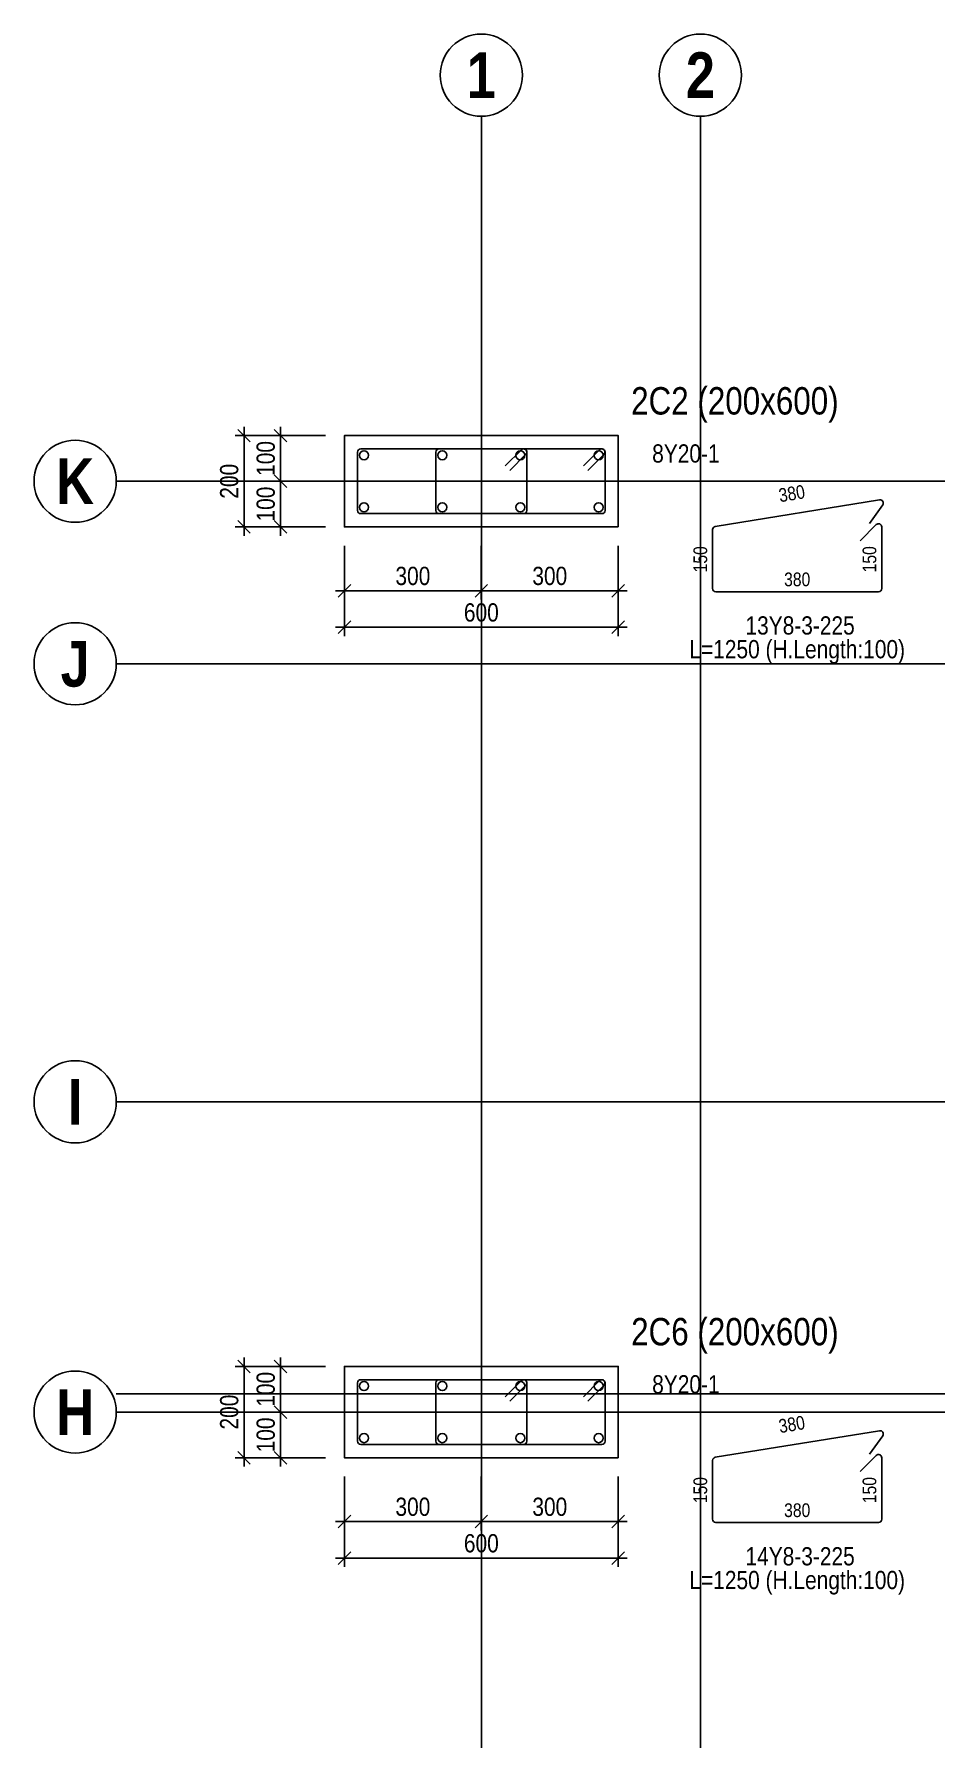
# Model space of a CAD drawing. Extents: x 0 to 206258, y -403073 to 0.
# Drawn here: x 44712 to 49653, y -67678 to -58338 of the extents above; entities that cross this region are included whole.
import ezdxf
from ezdxf.enums import TextEntityAlignment as Align
from ezdxf.lldxf.tags import DXFTag

# ---------------------------------------------------------------- set-up
doc = ezdxf.new("R2010")
doc.units = 0
doc.header["$LTSCALE"] = 1000
for name, color, linetype in [('Axis Circle(Dir 1)', 150, 'Continuous'), ('Axis Circle(Dir 2)', 150, 'Continuous'), ('Axis Label(Dir 1)', 7, 'Continuous'), ('Axis Label(Dir 2)', 7, 'Continuous'), ('Axis Line(Dir 1)', 8, 'CENTER2'), ('Axis Line(Dir 2)', 150, 'CENTER2'), ('Column Line(D)', 1, 'Continuous'), ('Dimension Line', 5, 'Continuous'), ('Link Line', 3, 'Continuous'), ('Rebar Length Text', 8, 'Continuous'), ('Rebar Line', 7, 'Continuous'), ('Top Rebar Label', 6, 'Continuous')]:
    doc.layers.add(name, color=color, linetype=linetype)
for name, color, linetype, true_color in [('Column Label(D)', 12, 'Continuous', 0xbd0000), ('Ghost Axis Line', 254, 'Continuous', 0xbebebe), ('Link Label', 94, 'Continuous', 0x008100), ('Link Length Text', 94, 'Continuous', 0x008100)]:
    doc.layers.add(name, color=color, linetype=linetype, true_color=true_color)
doc.styles.add('Axis Label(Dir 1)', font='ARIALNB.TTF', dxfattribs={"height": 250})
doc.styles.add('Axis Label(Dir 2)', font='ARIALNB.TTF', dxfattribs={"height": 250})
doc.styles.add('Column Label(D)', font='ARIALN.TTF', dxfattribs={"height": 150})
doc.styles.add('Dimension Text', font='ARIALN.TTF', dxfattribs={"height": 100})
doc.styles.add('Link Label', font='ARIALN.TTF', dxfattribs={"height": 100})
doc.styles.add('Link Length Text', font='ARIALN.TTF', dxfattribs={"height": 100})
doc.styles.add('Rebar Length Text', font='ARIALN.TTF', dxfattribs={"height": 75})
doc.styles.add('Top Rebar Label', font='ARIALN.TTF', dxfattribs={"height": 100})
tags = doc.linetypes.add('CENTER2', pattern=[1.125, 0.75, -0.125, 0.125, -0.125]).pattern_tags.tags
tags[10:11] = [DXFTag(74, 4), DXFTag(75, 0), DXFTag(340, '0'), DXFTag(46, 0.0), DXFTag(50, 0.0), DXFTag(44, 0.0), DXFTag(45, 0.0)]
tags[8:9] = [DXFTag(74, 4), DXFTag(75, 0), DXFTag(340, '0'), DXFTag(46, 0.0), DXFTag(50, 0.0), DXFTag(44, 0.0), DXFTag(45, 0.0)]
tags[6:7] = [DXFTag(74, 4), DXFTag(75, 0), DXFTag(340, '0'), DXFTag(46, 0.0), DXFTag(50, 0.0), DXFTag(44, 0.0), DXFTag(45, 0.0)]
tags[4:5] = [DXFTag(74, 4), DXFTag(75, 0), DXFTag(340, '0'), DXFTag(46, 0.0), DXFTag(50, 0.0), DXFTag(44, 0.0), DXFTag(45, 0.0)]
doc.dimstyles.new('COLUMNAPP', dxfattribs={"dimtxt": 100, "dimasz": 30, "dimexe": 48.3, "dimexo": 103.5, "dimgap": 30, "dimtad": 1, "dimtoh": 1, "dimdec": 1, "dimlfac": 0.4, "dimdsep": 46, "dimtxsty": 'Dimension Text', "dimblk": 'PCDIM_TICK', "dimcen": 0.09, "dimclrd": 5, "dimclre": 5, "dimclrt": 5, "dimadec": 1, "dimazin": 0, "dimtp": 1, "dimtm": 1, "dimtfac": 1, "dimtdec": 4, "dimtofl": 0, "dimtmove": 0, "dimatfit": 3, "dimfxl": 1, "dimtolj": 1, "dimtzin": 0, "dimarcsym": 0})

# ---------------------------------------------------------------- blocks, each defined once
blk = doc.blocks.new('PCDIM_TICK')
at = {"layer": 'Dimension Line', "color": 0, "transparency": 33554687}
for p, q in [((1.15, 1.15), (-1.15, -1.15)), ((1.61, 0), (0, 0))]:
    blk.add_line(p, q, dxfattribs=at)
blk = doc.blocks.new('*U1455')
at = {"layer": 'Dimension Line', "color": 5, "true_color": 0x0000ff, "transparency": 16777216}
for p, q in [((46412.4, -66241.2), (46412.4, -66536)), ((47162.4, -66241.2), (47162.4, -66536)), ((46412.4, -66487.7), (47162.4, -66487.7))]:
    blk.add_line(p, q, dxfattribs=at)
at = {"layer": 'Dimension Line', "color": 5, "true_color": 0x0000ff, "transparency": 16777216, "xscale": 30, "yscale": 30, "rotation": 180.0000000000004}
blk.add_blockref('PCDIM_TICK', (46412.4, -66487.7), dxfattribs=at)
at = {"layer": 'Dimension Line', "color": 5, "true_color": 0x0000ff, "transparency": 16777216, "xscale": 30, "yscale": 30}
blk.add_blockref('PCDIM_TICK', (47162.4, -66487.7), dxfattribs=at)
at = {"layer": 'Dimension Line', "color": 5, "true_color": 0x0000ff, "transparency": 16777216, "insert": (46787.4, -66457.7), "char_height": 100, "width": 181.501, "attachment_point": 8, "style": 'Dimension Text'}
blk.add_mtext('300', dxfattribs=at)
blk = doc.blocks.new('*U1456')
at = {"layer": 'Dimension Line', "color": 5, "true_color": 0x0000ff, "transparency": 16777216}
for p, q in [((47162.4, -66241.2), (47162.4, -66536)), ((47912.4, -66241.2), (47912.4, -66536)), ((47162.4, -66487.7), (47912.4, -66487.7))]:
    blk.add_line(p, q, dxfattribs=at)
at = {"layer": 'Dimension Line', "color": 5, "true_color": 0x0000ff, "transparency": 16777216, "xscale": 30, "yscale": 30, "rotation": 180.0000000000004}
blk.add_blockref('PCDIM_TICK', (47162.4, -66487.7), dxfattribs=at)
at = {"layer": 'Dimension Line', "color": 5, "true_color": 0x0000ff, "transparency": 16777216, "xscale": 30, "yscale": 30}
blk.add_blockref('PCDIM_TICK', (47912.4, -66487.7), dxfattribs=at)
at = {"layer": 'Dimension Line', "color": 5, "true_color": 0x0000ff, "transparency": 16777216, "insert": (47537.4, -66457.7), "char_height": 100, "width": 181.501, "attachment_point": 8, "style": 'Dimension Text'}
blk.add_mtext('300', dxfattribs=at)
blk = doc.blocks.new('*U1457')
at = {"layer": 'Dimension Line', "color": 5, "true_color": 0x0000ff, "transparency": 16777216}
for p, q in [((46412.4, -66241.2), (46412.4, -66736)), ((47912.4, -66241.2), (47912.4, -66736)), ((46412.4, -66687.7), (47912.4, -66687.7))]:
    blk.add_line(p, q, dxfattribs=at)
at = {"layer": 'Dimension Line', "color": 5, "true_color": 0x0000ff, "transparency": 16777216, "xscale": 30, "yscale": 30, "rotation": 180.0000000000004}
blk.add_blockref('PCDIM_TICK', (46412.4, -66687.7), dxfattribs=at)
at = {"layer": 'Dimension Line', "color": 5, "true_color": 0x0000ff, "transparency": 16777216, "xscale": 30, "yscale": 30}
blk.add_blockref('PCDIM_TICK', (47912.4, -66687.7), dxfattribs=at)
at = {"layer": 'Dimension Line', "color": 5, "true_color": 0x0000ff, "transparency": 16777216, "insert": (47162.4, -66657.7), "char_height": 100, "width": 181.97, "attachment_point": 8, "style": 'Dimension Text'}
blk.add_mtext('600', dxfattribs=at)
blk = doc.blocks.new('*U1458')
at = {"layer": 'Dimension Line', "color": 5, "true_color": 0x0000ff, "transparency": 16777216}
for p, q in [((46308.9, -65887.7), (46014.1, -65887.7)), ((46062.4, -66137.7), (46062.4, -65887.7)), ((46308.9, -66137.7), (46014.1, -66137.7))]:
    blk.add_line(p, q, dxfattribs=at)
at = {"layer": 'Dimension Line', "color": 5, "true_color": 0x0000ff, "transparency": 16777216, "xscale": 30, "yscale": 30}
for p, rotation in [((46062.4, -65887.7), 89.99999999999447), ((46062.4, -66137.7), 269.9999999999834)]:
    blk.add_blockref('PCDIM_TICK', p, dxfattribs=dict(at, rotation=rotation))
at = {"layer": 'Dimension Line', "color": 5, "true_color": 0x0000ff, "transparency": 16777216, "insert": (46032.4, -66012.7), "char_height": 100, "width": 173.928, "attachment_point": 8, "rotation": 90, "style": 'Dimension Text'}
blk.add_mtext('100', dxfattribs=at)
blk = doc.blocks.new('*U1459')
at = {"layer": 'Dimension Line', "color": 5, "true_color": 0x0000ff, "transparency": 16777216}
for p, q in [((46308.9, -65637.7), (46014.1, -65637.7)), ((46062.4, -65887.7), (46062.4, -65637.7)), ((46308.9, -65887.7), (46014.1, -65887.7))]:
    blk.add_line(p, q, dxfattribs=at)
at = {"layer": 'Dimension Line', "color": 5, "true_color": 0x0000ff, "transparency": 16777216, "xscale": 30, "yscale": 30}
for p, rotation in [((46062.4, -65637.7), 89.99999999999447), ((46062.4, -65887.7), 269.9999999999834)]:
    blk.add_blockref('PCDIM_TICK', p, dxfattribs=dict(at, rotation=rotation))
at = {"layer": 'Dimension Line', "color": 5, "true_color": 0x0000ff, "transparency": 16777216, "insert": (46032.4, -65762.7), "char_height": 100, "width": 173.928, "attachment_point": 8, "rotation": 90, "style": 'Dimension Text'}
blk.add_mtext('100', dxfattribs=at)
blk = doc.blocks.new('*U1460')
at = {"layer": 'Dimension Line', "color": 5, "true_color": 0x0000ff, "transparency": 16777216}
for p, q in [((46308.9, -65637.7), (45814.1, -65637.7)), ((45862.4, -66137.7), (45862.4, -65637.7)), ((46308.9, -66137.7), (45814.1, -66137.7))]:
    blk.add_line(p, q, dxfattribs=at)
at = {"layer": 'Dimension Line', "color": 5, "true_color": 0x0000ff, "transparency": 16777216, "xscale": 30, "yscale": 30}
for p, rotation in [((45862.4, -65637.7), 89.99999999999447), ((45862.4, -66137.7), 269.9999999999834)]:
    blk.add_blockref('PCDIM_TICK', p, dxfattribs=dict(at, rotation=rotation))
at = {"layer": 'Dimension Line', "color": 5, "true_color": 0x0000ff, "transparency": 16777216, "insert": (45832.4, -65887.7), "char_height": 100, "width": 182.775, "attachment_point": 8, "rotation": 90, "style": 'Dimension Text'}
blk.add_mtext('200', dxfattribs=at)
blk = doc.blocks.new('*U1563')
at = {"layer": 'Dimension Line', "color": 5, "true_color": 0x0000ff, "transparency": 16777216}
for p, q in [((46412.4, -61141.2), (46412.4, -61436)), ((47162.4, -61141.2), (47162.4, -61436)), ((46412.4, -61387.7), (47162.4, -61387.7))]:
    blk.add_line(p, q, dxfattribs=at)
at = {"layer": 'Dimension Line', "color": 5, "true_color": 0x0000ff, "transparency": 16777216, "xscale": 30, "yscale": 30, "rotation": 180.0000000000004}
blk.add_blockref('PCDIM_TICK', (46412.4, -61387.7), dxfattribs=at)
at = {"layer": 'Dimension Line', "color": 5, "true_color": 0x0000ff, "transparency": 16777216, "xscale": 30, "yscale": 30}
blk.add_blockref('PCDIM_TICK', (47162.4, -61387.7), dxfattribs=at)
at = {"layer": 'Dimension Line', "color": 5, "true_color": 0x0000ff, "transparency": 16777216, "insert": (46787.4, -61357.7), "char_height": 100, "width": 181.501, "attachment_point": 8, "style": 'Dimension Text'}
blk.add_mtext('300', dxfattribs=at)
blk = doc.blocks.new('*U1564')
at = {"layer": 'Dimension Line', "color": 5, "true_color": 0x0000ff, "transparency": 16777216}
for p, q in [((47162.4, -61141.2), (47162.4, -61436)), ((47912.4, -61141.2), (47912.4, -61436)), ((47162.4, -61387.7), (47912.4, -61387.7))]:
    blk.add_line(p, q, dxfattribs=at)
at = {"layer": 'Dimension Line', "color": 5, "true_color": 0x0000ff, "transparency": 16777216, "xscale": 30, "yscale": 30, "rotation": 180.0000000000004}
blk.add_blockref('PCDIM_TICK', (47162.4, -61387.7), dxfattribs=at)
at = {"layer": 'Dimension Line', "color": 5, "true_color": 0x0000ff, "transparency": 16777216, "xscale": 30, "yscale": 30}
blk.add_blockref('PCDIM_TICK', (47912.4, -61387.7), dxfattribs=at)
at = {"layer": 'Dimension Line', "color": 5, "true_color": 0x0000ff, "transparency": 16777216, "insert": (47537.4, -61357.7), "char_height": 100, "width": 181.501, "attachment_point": 8, "style": 'Dimension Text'}
blk.add_mtext('300', dxfattribs=at)
blk = doc.blocks.new('*U1565')
at = {"layer": 'Dimension Line', "color": 5, "true_color": 0x0000ff, "transparency": 16777216}
for p, q in [((46412.4, -61141.2), (46412.4, -61636)), ((47912.4, -61141.2), (47912.4, -61636)), ((46412.4, -61587.7), (47912.4, -61587.7))]:
    blk.add_line(p, q, dxfattribs=at)
at = {"layer": 'Dimension Line', "color": 5, "true_color": 0x0000ff, "transparency": 16777216, "xscale": 30, "yscale": 30, "rotation": 180.0000000000004}
blk.add_blockref('PCDIM_TICK', (46412.4, -61587.7), dxfattribs=at)
at = {"layer": 'Dimension Line', "color": 5, "true_color": 0x0000ff, "transparency": 16777216, "xscale": 30, "yscale": 30}
blk.add_blockref('PCDIM_TICK', (47912.4, -61587.7), dxfattribs=at)
at = {"layer": 'Dimension Line', "color": 5, "true_color": 0x0000ff, "transparency": 16777216, "insert": (47162.4, -61557.7), "char_height": 100, "width": 181.97, "attachment_point": 8, "style": 'Dimension Text'}
blk.add_mtext('600', dxfattribs=at)
blk = doc.blocks.new('*U1566')
at = {"layer": 'Dimension Line', "color": 5, "true_color": 0x0000ff, "transparency": 16777216}
for p, q in [((46308.9, -60787.7), (46014.1, -60787.7)), ((46062.4, -61037.7), (46062.4, -60787.7)), ((46308.9, -61037.7), (46014.1, -61037.7))]:
    blk.add_line(p, q, dxfattribs=at)
at = {"layer": 'Dimension Line', "color": 5, "true_color": 0x0000ff, "transparency": 16777216, "xscale": 30, "yscale": 30}
for p, rotation in [((46062.4, -60787.7), 89.99999999999447), ((46062.4, -61037.7), 269.9999999999834)]:
    blk.add_blockref('PCDIM_TICK', p, dxfattribs=dict(at, rotation=rotation))
at = {"layer": 'Dimension Line', "color": 5, "true_color": 0x0000ff, "transparency": 16777216, "insert": (46032.4, -60912.7), "char_height": 100, "width": 173.928, "attachment_point": 8, "rotation": 90, "style": 'Dimension Text'}
blk.add_mtext('100', dxfattribs=at)
blk = doc.blocks.new('*U1567')
at = {"layer": 'Dimension Line', "color": 5, "true_color": 0x0000ff, "transparency": 16777216}
for p, q in [((46308.9, -60537.7), (46014.1, -60537.7)), ((46062.4, -60787.7), (46062.4, -60537.7)), ((46308.9, -60787.7), (46014.1, -60787.7))]:
    blk.add_line(p, q, dxfattribs=at)
at = {"layer": 'Dimension Line', "color": 5, "true_color": 0x0000ff, "transparency": 16777216, "xscale": 30, "yscale": 30}
for p, rotation in [((46062.4, -60537.7), 89.99999999999447), ((46062.4, -60787.7), 269.9999999999834)]:
    blk.add_blockref('PCDIM_TICK', p, dxfattribs=dict(at, rotation=rotation))
at = {"layer": 'Dimension Line', "color": 5, "true_color": 0x0000ff, "transparency": 16777216, "insert": (46032.4, -60662.7), "char_height": 100, "width": 173.928, "attachment_point": 8, "rotation": 90, "style": 'Dimension Text'}
blk.add_mtext('100', dxfattribs=at)
blk = doc.blocks.new('*U1568')
at = {"layer": 'Dimension Line', "color": 5, "true_color": 0x0000ff, "transparency": 16777216}
for p, q in [((46308.9, -60537.7), (45814.1, -60537.7)), ((45862.4, -61037.7), (45862.4, -60537.7)), ((46308.9, -61037.7), (45814.1, -61037.7))]:
    blk.add_line(p, q, dxfattribs=at)
at = {"layer": 'Dimension Line', "color": 5, "true_color": 0x0000ff, "transparency": 16777216, "xscale": 30, "yscale": 30}
for p, rotation in [((45862.4, -60537.7), 89.99999999999447), ((45862.4, -61037.7), 269.9999999999834)]:
    blk.add_blockref('PCDIM_TICK', p, dxfattribs=dict(at, rotation=rotation))
at = {"layer": 'Dimension Line', "color": 5, "true_color": 0x0000ff, "transparency": 16777216, "insert": (45832.4, -60787.7), "char_height": 100, "width": 182.775, "attachment_point": 8, "rotation": 90, "style": 'Dimension Text'}
blk.add_mtext('200', dxfattribs=at)

msp = doc.modelspace()

# ---------------------------------------------------------------- linework, layer by layer
at = {"layer": 'Axis Circle(Dir 1)', "transparency": 33554687}
for centre in [(44937.442, -60787.707), (44937.442, -61787.707), (44937.442, -64187.707), (44937.442, -65887.707)]:
    msp.add_circle(centre, 225, dxfattribs=at)
at = {"layer": 'Axis Circle(Dir 2)', "transparency": 33554687}
for centre in [(47162.442, -58562.707), (48362.442, -58562.707)]:
    msp.add_circle(centre, 225, dxfattribs=at)
at = {"layer": 'Axis Line(Dir 1)', "transparency": 33554687}
for points in [[(45162.442, -60787.707), (62962.442, -60787.707)], [(45162.442, -61787.707), (62962.442, -61787.707)], [(45162.442, -64187.707), (62962.442, -64187.707)], [(45162.442, -65887.707), (62962.442, -65887.707)]]:
    msp.add_lwpolyline(points, dxfattribs=at)
at = {"layer": 'Axis Line(Dir 2)', "transparency": 33554687}
for points in [[(47162.442, -82587.707), (47162.442, -58787.707)], [(48362.442, -82587.707), (48362.442, -58787.707)]]:
    msp.add_lwpolyline(points, dxfattribs=at)
at = {"layer": 'Column Line(D)', "transparency": 33554687}
for points in [[(47912.442, -61037.707), (47912.442, -60537.707), (46412.442, -60537.707), (46412.442, -61037.707)], [(47912.442, -66137.707), (47912.442, -65637.707), (46412.442, -65637.707), (46412.442, -66137.707)]]:
    msp.add_lwpolyline(points, close=True, dxfattribs=at)
at = {"layer": 'Ghost Axis Line', "transparency": 33554687}
msp.add_lwpolyline([(45162.442, -65787.707), (62962.442, -65787.707)], dxfattribs=at)
at = {"layer": 'Link Line', "transparency": 33554687}
for points in [[(47318.095, -60728.469), (47406.484, -60640.081, 0.66817864), (47394.109, -60610.207), (46502.442, -60610.207, 0.41421356), (46484.942, -60627.707), (46484.942, -60947.707, 0.41421356), (46502.442, -60965.207), (47394.109, -60965.207, 0.41421356), (47411.609, -60947.707), (47411.609, -60627.707, 0.66817864), (47381.735, -60615.332), (47293.346, -60703.721)], [(47746.428, -60728.469), (47834.817, -60640.081, 0.66817864), (47822.442, -60610.207), (46930.776, -60610.207, 0.41421356), (46913.276, -60627.707), (46913.276, -60947.707, 0.41421356), (46930.776, -60965.207), (47822.442, -60965.207, 0.41421356), (47839.942, -60947.707), (47839.942, -60627.707, 0.66817864), (47810.068, -60615.332), (47721.68, -60703.721)], [(49288.024, -61018.523), (49361.153, -60917.147, 0.66817864), (49344.164, -60889.634), (48444.108, -61035.326, 0.3679544), (48429.404, -61052.602), (48429.404, -61375.207, 0.41421356), (48446.904, -61392.707), (49338.571, -61392.707, 0.41421356), (49356.071, -61375.207), (49356.071, -61037.707, 0.66817864), (49326.196, -61025.332), (49237.808, -61113.721)], [(47318.095, -65828.469), (47406.484, -65740.081, 0.66817864), (47394.109, -65710.207), (46502.442, -65710.207, 0.41421356), (46484.942, -65727.707), (46484.942, -66047.707, 0.41421356), (46502.442, -66065.207), (47394.109, -66065.207, 0.41421356), (47411.609, -66047.707), (47411.609, -65727.707, 0.66817864), (47381.735, -65715.332), (47293.346, -65803.721)], [(47746.428, -65828.469), (47834.817, -65740.081, 0.66817864), (47822.442, -65710.207), (46930.776, -65710.207, 0.41421356), (46913.276, -65727.707), (46913.276, -66047.707, 0.41421356), (46930.776, -66065.207), (47822.442, -66065.207, 0.41421356), (47839.942, -66047.707), (47839.942, -65727.707, 0.66817864), (47810.068, -65715.332), (47721.68, -65803.721)], [(49288.024, -66118.523), (49361.153, -66017.147, 0.66817864), (49344.164, -65989.634), (48444.108, -66135.326, 0.3679544), (48429.404, -66152.602), (48429.404, -66475.207, 0.41421356), (48446.904, -66492.707), (49338.571, -66492.707, 0.41421356), (49356.071, -66475.207), (49356.071, -66137.707, 0.66817864), (49326.196, -66125.332), (49237.808, -66213.721)]]:
    msp.add_lwpolyline(points, format="xyb", dxfattribs=at)
at = {"layer": 'Rebar Line', "transparency": 33554687}
for centre in [(46519.942, -60645.207), (46948.276, -60645.207), (47376.609, -60645.207), (47804.942, -60645.207), (46519.942, -60930.207), (46948.276, -60930.207), (47376.609, -60930.207), (47804.942, -60930.207), (46519.942, -65745.207), (46948.276, -65745.207), (47376.609, -65745.207), (47804.942, -65745.207), (46519.942, -66030.207), (46948.276, -66030.207), (47376.609, -66030.207), (47804.942, -66030.207)]:
    msp.add_circle(centre, 25, dxfattribs=at)

# ---------------------------------------------------------------- texts
at = {"layer": 'Axis Label(Dir 1)', "transparency": 33554687, "style": 'Axis Label(Dir 1)'}
for s, p in [('K', (44937.442, -60787.707)), ('J', (44937.442, -61787.707)), ('I', (44937.442, -64187.707)), ('H', (44937.442, -65887.707))]:
    msp.add_text(s, height=250, dxfattribs=at).set_placement(p, align=Align.MIDDLE_CENTER)
at = {"layer": 'Axis Label(Dir 2)', "transparency": 33554687, "style": 'Axis Label(Dir 2)'}
for s, p in [('1', (47162.442, -58562.707)), ('2', (48362.442, -58562.707))]:
    msp.add_text(s, height=250, dxfattribs=at).set_placement(p, align=Align.MIDDLE_CENTER)
at = {"layer": 'Column Label(D)', "transparency": 33554687, "style": 'Column Label(D)'}
for s, p in [('2C2 (200x600)', (47983.153, -60466.996)), ('2C6 (200x600)', (47983.153, -65566.996))]:
    msp.add_text(s, height=150, dxfattribs=at).set_placement(p, align=Align.BOTTOM_LEFT)
at = {"layer": 'Link Label', "transparency": 33554687, "style": 'Link Label'}
for s, p in [(' 13Y8-3-225', (48892.737, -61627.707)), (' 14Y8-3-225', (48892.737, -66727.707))]:
    msp.add_text(s, height=100, dxfattribs=at).set_placement(p, align=Align.CENTER)
at = {"layer": 'Link Length Text', "transparency": 33554687, "style": 'Link Length Text'}
for p in [(48892.737, -61757.707), (48892.737, -66857.707)]:
    msp.add_text('L=1250 (H.Length:100)', height=100, dxfattribs=at).set_placement(p, align=Align.CENTER)
at = {"layer": 'Rebar Length Text', "transparency": 33554687, "style": 'Rebar Length Text'}
for s, rotation, p in [('380', 9.1947432, (48869.077, -60891.537)), ('150', 90, (48399.404, -61215.207)), ('150', 90, (49326.071, -61215.207)), ('380', 9.1947432, (48869.077, -65991.537)), ('150', 90, (48399.404, -66315.207)), ('150', 90, (49326.071, -66315.207))]:
    msp.add_text(s, height=75, rotation=rotation, dxfattribs=at).set_placement(p, align=Align.CENTER)
for p in [(48892.737, -61362.707), (48892.737, -66462.707)]:
    msp.add_text('380', height=75, dxfattribs=at).set_placement(p, align=Align.CENTER)
at = {"layer": 'Top Rebar Label', "transparency": 33554687, "style": 'Top Rebar Label'}
for p in [(48066.486, -60715.433), (48066.486, -65815.433)]:
    msp.add_text(' 8Y20-1', height=100, dxfattribs=at).set_placement(p, align=Align.BOTTOM_LEFT)

# ---------------------------------------------------------------- dimensions: what is measured, and where the dimension line sits
at = {"layer": 'Dimension Line', "transparency": 33554687}
for p1, p2, distance, picture, middle in [((46412.442, -61037.707), (46412.442, -60537.707), 550, '*U1568', (45862.442, -60787.707)), ((46412.442, -60787.707), (46412.442, -60537.707), 350, '*U1567', (46062.442, -60662.707)), ((46412.442, -61037.707), (46412.442, -60787.707), 350, '*U1566', (46062.442, -60912.707)), ((46412.442, -61037.707), (47162.442, -61037.707), -350, '*U1563', (46787.442, -61387.707)), ((46412.442, -61037.707), (47912.442, -61037.707), -550, '*U1565', (47162.442, -61587.707)), ((47162.442, -61037.707), (47912.442, -61037.707), -350, '*U1564', (47537.442, -61387.707)), ((46412.442, -66137.707), (46412.442, -65637.707), 550, '*U1460', (45862.442, -65887.707)), ((46412.442, -65887.707), (46412.442, -65637.707), 350, '*U1459', (46062.442, -65762.707)), ((46412.442, -66137.707), (46412.442, -65887.707), 350, '*U1458', (46062.442, -66012.707)), ((46412.442, -66137.707), (47162.442, -66137.707), -350, '*U1455', (46787.442, -66487.707)), ((46412.442, -66137.707), (47912.442, -66137.707), -550, '*U1457', (47162.442, -66687.707)), ((47162.442, -66137.707), (47912.442, -66137.707), -350, '*U1456', (47537.442, -66487.707))]:
    dim = msp.add_aligned_dim(p1=p1, p2=p2, distance=distance, dimstyle='COLUMNAPP', override={"dimscale": 1, "dimtxt": 100, "dimasz": 30, "dimexe": 48.3, "dimexo": 103.5, "dimgap": 30, "dimtad": 1, "dimtih": 0, "dimdec": 1, "dimlfac": 0.4, "dimzin": 8, "dimlunit": 2, "dimpost": '', "dimtxsty": 'Dimension Text', "dimblk": 'PCDIM_TICK', "dimse1": 0, "dimse2": 0, "dimsd2": 0, "dimclrd": 5, "dimclre": 5, "dimclrt": 5, "dimaunit": 0, "dimadec": 1, "dimazin": 0, "dimtol": 0, "dimtp": 1, "dimtm": 1, "dimtmove": 0}, dxfattribs=at)
    dim.commit()
    dim.dimension.update_dxf_attribs({"geometry": picture, "text_midpoint": middle})

doc.saveas('drawing.dxf')
